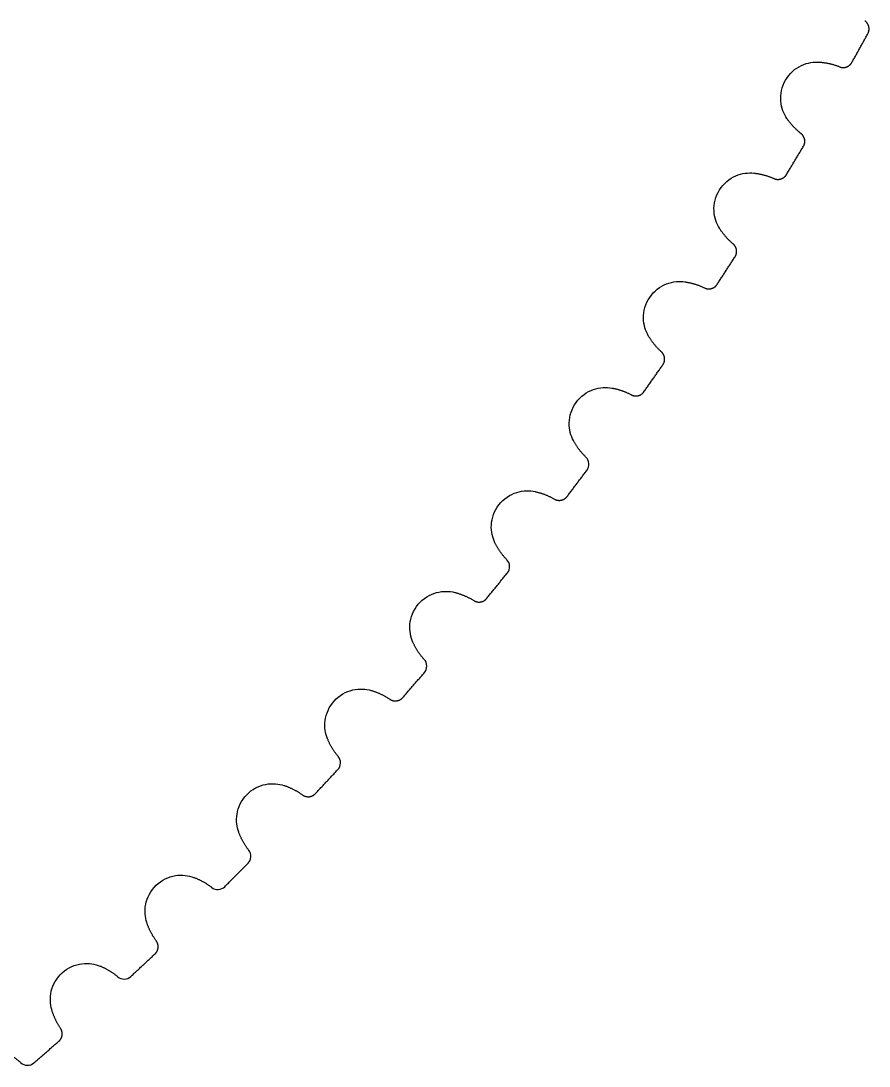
# Model space of a CAD drawing. Extents: x -57 to 57, y -57 to 57.
# Drawn here: x 37.03 to 50.03, y -43.26 to -27.24 of the extents above; entities that cross this region are included whole.
import ezdxf

# ---------------------------------------------------------------- set-up
doc = ezdxf.new("R2010")
doc.units = 0
doc.layers.add('Cut', color=7, linetype='CONTINUOUS')

msp = doc.modelspace()

# ---------------------------------------------------------------- linework, layer by layer
at = {"layer": 'Cut'}
for p, q in [((49.9686, -27.238), (49.9686, -27.238, 3)), ((49.9686, -27.238), (49.9686, -27.238, 3)), ((50.0125, -27.4319), (50.0125, -27.4319, 3)), ((50.0125, -27.4319), (50.0125, -27.4319, 3)), ((49.2696, -27.8697), (49.2696, -27.8697, 3)), ((49.2696, -27.8697), (49.2696, -27.8697, 3)), ((49.7662, -27.8763), (49.7662, -27.8763, 3)), ((49.7662, -27.8763), (49.7662, -27.8763, 3)), ((49.5785, -27.9418), (49.5785, -27.9418, 3)), ((49.5785, -27.9418), (49.5785, -27.9418, 3)), ((48.7707, -28.7338), (48.7707, -28.7338, 3)), ((48.7707, -28.7338), (48.7707, -28.7338, 3)), ((48.9876, -28.9653), (48.9876, -28.9653, 3)), ((48.9876, -28.9653), (48.9876, -28.9653, 3)), ((49.0247, -29.1606), (49.0247, -29.1606, 3)), ((49.0247, -29.1606), (49.0247, -29.1606, 3)), ((48.2669, -29.5723), (48.2669, -29.5723, 3)), ((48.2669, -29.5723), (48.2669, -29.5723, 3)), ((48.763, -29.5962), (48.763, -29.5962, 3)), ((48.763, -29.5962), (48.763, -29.5962, 3)), ((48.5731, -29.6551), (48.5731, -29.6551, 3)), ((48.5731, -29.6551), (48.5731, -29.6551, 3)), ((47.7382, -30.4184), (47.7382, -30.4184, 3)), ((47.7382, -30.4184), (47.7382, -30.4184, 3)), ((47.9469, -30.6573), (47.9469, -30.6573, 3)), ((47.9469, -30.6573), (47.9469, -30.6573, 3)), ((47.9772, -30.8538), (47.9772, -30.8538, 3)), ((47.9772, -30.8538), (47.9772, -30.8538, 3)), ((47.2055, -31.2387), (47.2055, -31.2387, 3)), ((47.2055, -31.2387), (47.2055, -31.2387, 3)), ((47.5086, -31.3322), (47.5086, -31.3322, 3)), ((47.5086, -31.3322), (47.5086, -31.3322, 3)), ((47.7004, -31.2799), (47.7004, -31.2799, 3)), ((47.7004, -31.2799), (47.7004, -31.2799, 3)), ((46.6475, -32.0659), (46.6475, -32.0659, 3)), ((46.6475, -32.0659), (46.6475, -32.0659, 3)), ((46.8478, -32.312), (46.8478, -32.312, 3)), ((46.8478, -32.312), (46.8478, -32.312, 3)), ((46.8712, -32.5094), (46.8712, -32.5094, 3)), ((46.8712, -32.5094), (46.8712, -32.5094, 3)), ((46.0865, -32.8671), (46.0865, -32.8671, 3)), ((46.0865, -32.8671), (46.0865, -32.8671, 3)), ((46.3862, -32.9711), (46.3862, -32.9711, 3)), ((46.3862, -32.9711), (46.3862, -32.9711, 3)), ((46.5797, -32.9256), (46.5797, -32.9256, 3)), ((46.5797, -32.9256), (46.5797, -32.9256, 3)), ((45.5, -33.6743), (45.5, -33.6743, 3)), ((45.5, -33.6743), (45.5, -33.6743, 3)), ((45.6915, -33.9272), (45.6915, -33.9272, 3)), ((45.6915, -33.9272), (45.6915, -33.9272, 3)), ((45.708, -34.1254), (45.708, -34.1254, 3)), ((45.708, -34.1254), (45.708, -34.1254, 3)), ((44.9114, -34.4555), (44.9114, -34.4555, 3)), ((44.9114, -34.4555), (44.9114, -34.4555, 3)), ((45.2073, -34.5699), (45.2073, -34.5699, 3)), ((45.2073, -34.5699), (45.2073, -34.5699, 3)), ((45.4022, -34.5312), (45.4022, -34.5312, 3)), ((45.4022, -34.5312), (45.4022, -34.5312, 3)), ((44.2971, -35.2418), (44.2971, -35.2418, 3)), ((44.2971, -35.2418), (44.2971, -35.2418, 3)), ((44.4797, -35.5012), (44.4797, -35.5012, 3)), ((44.4797, -35.5012), (44.4797, -35.5012, 3)), ((44.4892, -35.6998), (44.4892, -35.6998, 3)), ((44.4892, -35.6998), (44.4892, -35.6998, 3)), ((43.6815, -36.0019), (43.6815, -36.0019, 3)), ((43.6815, -36.0019), (43.6815, -36.0019, 3)), ((43.9732, -36.1266), (43.9732, -36.1266, 3)), ((43.9732, -36.1266), (43.9732, -36.1266, 3)), ((44.1695, -36.0946), (44.1695, -36.0946, 3)), ((44.1695, -36.0946), (44.1695, -36.0946, 3)), ((43.0402, -36.7662), (43.0402, -36.7662, 3)), ((43.0402, -36.7662), (43.0402, -36.7662, 3)), ((43.2136, -37.0319), (43.2136, -37.0319, 3)), ((43.2136, -37.0319), (43.2136, -37.0319, 3)), ((43.2162, -37.2307), (43.2162, -37.2307, 3)), ((43.2162, -37.2307), (43.2162, -37.2307, 3)), ((42.3985, -37.5044), (42.3985, -37.5044, 3)), ((42.3985, -37.5044), (42.3985, -37.5044, 3)), ((42.6857, -37.6392), (42.6857, -37.6392, 3)), ((42.6857, -37.6392), (42.6857, -37.6392, 3)), ((42.8829, -37.6141), (42.8829, -37.6141, 3)), ((42.8829, -37.6141), (42.8829, -37.6141, 3)), ((41.7308, -38.2459), (41.7308, -38.2459, 3)), ((41.7308, -38.2459), (41.7308, -38.2459, 3)), ((41.8949, -38.5174), (41.8949, -38.5174, 3)), ((41.8949, -38.5174), (41.8949, -38.5174, 3)), ((41.8906, -38.7162), (41.8906, -38.7162, 3)), ((41.8906, -38.7162), (41.8906, -38.7162, 3)), ((41.0638, -38.9613), (41.0638, -38.9613, 3)), ((41.0638, -38.9613), (41.0638, -38.9613, 3)), ((41.544, -39.0878), (41.544, -39.0878, 3)), ((41.544, -39.0878), (41.544, -39.0878, 3)), ((41.3461, -39.106), (41.3461, -39.106, 3)), ((41.3461, -39.106), (41.3461, -39.106, 3)), ((40.3707, -39.679), (40.3707, -39.679, 3)), ((40.3707, -39.679), (40.3707, -39.679, 3)), ((40.5251, -39.9561), (40.5251, -39.9561, 3)), ((40.5251, -39.9561), (40.5251, -39.9561, 3)), ((40.5139, -40.1546), (40.5139, -40.1546, 3)), ((40.5139, -40.1546), (40.5139, -40.1546, 3)), ((39.679, -40.3707), (39.679, -40.3707, 3)), ((39.679, -40.3707), (39.679, -40.3707, 3)), ((39.9561, -40.5251), (39.9561, -40.5251, 3)), ((39.9561, -40.5251), (39.9561, -40.5251, 3)), ((40.1546, -40.5139), (40.1546, -40.5139, 3)), ((40.1546, -40.5139), (40.1546, -40.5139, 3)), ((38.9613, -41.0638), (38.9613, -41.0638, 3)), ((38.9613, -41.0638), (38.9613, -41.0638, 3)), ((39.106, -41.3461), (39.106, -41.3461, 3)), ((39.106, -41.3461), (39.106, -41.3461, 3)), ((39.0878, -41.544), (39.0878, -41.544, 3)), ((39.0878, -41.544), (39.0878, -41.544, 3)), ((38.2459, -41.7308), (38.2459, -41.7308, 3)), ((38.2459, -41.7308), (38.2459, -41.7308, 3)), ((38.5174, -41.8949), (38.5174, -41.8949, 3)), ((38.5174, -41.8949), (38.5174, -41.8949, 3)), ((38.7162, -41.8906), (38.7162, -41.8906, 3)), ((38.7162, -41.8906), (38.7162, -41.8906, 3)), ((37.5044, -42.3985), (37.5044, -42.3985, 3)), ((37.5044, -42.3985), (37.5044, -42.3985, 3)), ((37.6392, -42.6857), (37.6392, -42.6857, 3)), ((37.6392, -42.6857), (37.6392, -42.6857, 3)), ((37.6141, -42.8829), (37.6141, -42.8829, 3)), ((37.6141, -42.8829), (37.6141, -42.8829, 3)), ((37.0319, -43.2136), (37.0319, -43.2136, 3)), ((37.0319, -43.2136), (37.0319, -43.2136, 3)), ((37.2307, -43.2162), (37.2307, -43.2162, 3)), ((37.2307, -43.2162), (37.2307, -43.2162, 3))]:
    msp.add_line(p, q, dxfattribs=at)
for points, degree, knots in [([(50.0125, -27.4319), (50.0386, -27.3856), (50.0273, -27.3267), (50.0121, -27.2686), (49.9686, -27.238)], 2, [0, 0, 0, 0.724386, 0.724386, 1.44877, 1.44877, 1.44877]), ([(50.0125, -27.4319, 3), (50.0386, -27.3856, 3), (50.0273, -27.3267, 3), (50.0121, -27.2686, 3), (49.9686, -27.238, 3)], 2, [0, 0, 0, 0.724386, 0.724386, 1.44877, 1.44877, 1.44877]), ([(50.0125, -27.4319), (50.0386, -27.3856), (50.0273, -27.3267), (50.0121, -27.2686), (49.9686, -27.238)], 2, [0, 0, 0, 0.724386, 0.724386, 1.44877, 1.44877, 1.44877]), ([(50.0125, -27.4319, 3), (50.0386, -27.3856, 3), (50.0273, -27.3267, 3), (50.0121, -27.2686, 3), (49.9686, -27.238, 3)], 2, [0, 0, 0, 0.724386, 0.724386, 1.44877, 1.44877, 1.44877]), ([(48.7707, -28.7338), (48.7243, -28.6653), (48.6863, -28.5744), (48.6776, -28.4689), (48.6684, -28.3642), (48.6916, -28.2461), (48.7501, -28.1459), (48.8077, -28.0451), (48.8983, -27.9659), (48.9936, -27.9216), (49.0893, -27.8763), (49.187, -27.8638), (49.2696, -27.8697)], 3, [0, 0, 0, 0, 0.558599, 0.558599, 0.558599, 1.1172, 1.1172, 1.1172, 1.6758, 1.6758, 1.6758, 2.2344, 2.2344, 2.2344, 2.2344]), ([(48.7707, -28.7338, 3), (48.7243, -28.6653, 3), (48.6863, -28.5744, 3), (48.6776, -28.4689, 3), (48.6684, -28.3642, 3), (48.6916, -28.2461, 3), (48.7501, -28.1459, 3), (48.8077, -28.0451, 3), (48.8983, -27.9659, 3), (48.9936, -27.9216, 3), (49.0893, -27.8763, 3), (49.187, -27.8638, 3), (49.2696, -27.8697, 3)], 3, [0, 0, 0, 0, 0.558599, 0.558599, 0.558599, 1.1172, 1.1172, 1.1172, 1.6758, 1.6758, 1.6758, 2.2344, 2.2344, 2.2344, 2.2344]), ([(48.7707, -28.7338), (48.7243, -28.6653), (48.6863, -28.5744), (48.6776, -28.4689), (48.6684, -28.3642), (48.6916, -28.2461), (48.7501, -28.1459), (48.8077, -28.0451), (48.8983, -27.9659), (48.9936, -27.9216), (49.0893, -27.8763), (49.187, -27.8638), (49.2696, -27.8697)], 3, [0, 0, 0, 0, 0.558599, 0.558599, 0.558599, 1.1172, 1.1172, 1.1172, 1.6758, 1.6758, 1.6758, 2.2344, 2.2344, 2.2344, 2.2344]), ([(48.7707, -28.7338, 3), (48.7243, -28.6653, 3), (48.6863, -28.5744, 3), (48.6776, -28.4689, 3), (48.6684, -28.3642, 3), (48.6916, -28.2461, 3), (48.7501, -28.1459, 3), (48.8077, -28.0451, 3), (48.8983, -27.9659, 3), (48.9936, -27.9216, 3), (49.0893, -27.8763, 3), (49.187, -27.8638, 3), (49.2696, -27.8697, 3)], 3, [0, 0, 0, 0, 0.558599, 0.558599, 0.558599, 1.1172, 1.1172, 1.1172, 1.6758, 1.6758, 1.6758, 2.2344, 2.2344, 2.2344, 2.2344]), ([(49.5785, -27.9418), (49.6275, -27.9625), (49.6848, -27.9447), (49.7407, -27.923), (49.7662, -27.8763)], 2, [0, 0, 0, 0.724386, 0.724386, 1.44877, 1.44877, 1.44877]), ([(49.5785, -27.9418, 3), (49.6275, -27.9625, 3), (49.6848, -27.9447, 3), (49.7407, -27.923, 3), (49.7662, -27.8763, 3)], 2, [0, 0, 0, 0.724386, 0.724386, 1.44877, 1.44877, 1.44877]), ([(49.5785, -27.9418), (49.6275, -27.9625), (49.6848, -27.9447), (49.7407, -27.923), (49.7662, -27.8763)], 2, [0, 0, 0, 0.724386, 0.724386, 1.44877, 1.44877, 1.44877]), ([(49.5785, -27.9418, 3), (49.6275, -27.9625, 3), (49.6848, -27.9447, 3), (49.7407, -27.923, 3), (49.7662, -27.8763, 3)], 2, [0, 0, 0, 0.724386, 0.724386, 1.44877, 1.44877, 1.44877]), ([(49.0247, -29.1606), (49.0524, -29.1152), (49.0432, -29.0559), (49.03, -28.9974), (48.9876, -28.9653)], 2, [0, 0, 0, 0.724386, 0.724386, 1.44877, 1.44877, 1.44877]), ([(49.0247, -29.1606, 3), (49.0524, -29.1152, 3), (49.0432, -29.0559, 3), (49.03, -28.9974, 3), (48.9876, -28.9653, 3)], 2, [0, 0, 0, 0.724386, 0.724386, 1.44877, 1.44877, 1.44877]), ([(49.0247, -29.1606), (49.0524, -29.1152), (49.0432, -29.0559), (49.03, -28.9974), (48.9876, -28.9653)], 2, [0, 0, 0, 0.724386, 0.724386, 1.44877, 1.44877, 1.44877]), ([(49.0247, -29.1606, 3), (49.0524, -29.1152, 3), (49.0432, -29.0559, 3), (49.03, -28.9974, 3), (48.9876, -28.9653, 3)], 2, [0, 0, 0, 0.724386, 0.724386, 1.44877, 1.44877, 1.44877]), ([(47.7382, -30.4184), (47.6942, -30.3483), (47.6594, -30.2561), (47.6544, -30.1504), (47.6488, -30.0454), (47.6762, -29.9282), (47.7381, -29.8301), (47.7992, -29.7314), (47.8925, -29.6554), (47.9893, -29.6144), (48.0865, -29.5725), (48.1846, -29.5634), (48.2669, -29.5723)], 3, [0, 0, 0, 0, 0.558599, 0.558599, 0.558599, 1.1172, 1.1172, 1.1172, 1.6758, 1.6758, 1.6758, 2.2344, 2.2344, 2.2344, 2.2344]), ([(47.7382, -30.4184, 3), (47.6942, -30.3483, 3), (47.6594, -30.2561, 3), (47.6544, -30.1504, 3), (47.6488, -30.0454, 3), (47.6762, -29.9282, 3), (47.7381, -29.8301, 3), (47.7992, -29.7314, 3), (47.8925, -29.6554, 3), (47.9893, -29.6144, 3), (48.0865, -29.5725, 3), (48.1846, -29.5634, 3), (48.2669, -29.5723, 3)], 3, [0, 0, 0, 0, 0.558599, 0.558599, 0.558599, 1.1172, 1.1172, 1.1172, 1.6758, 1.6758, 1.6758, 2.2344, 2.2344, 2.2344, 2.2344]), ([(47.7382, -30.4184), (47.6942, -30.3483), (47.6594, -30.2561), (47.6544, -30.1504), (47.6488, -30.0454), (47.6762, -29.9282), (47.7381, -29.8301), (47.7992, -29.7314), (47.8925, -29.6554), (47.9893, -29.6144), (48.0865, -29.5725), (48.1846, -29.5634), (48.2669, -29.5723)], 3, [0, 0, 0, 0, 0.558599, 0.558599, 0.558599, 1.1172, 1.1172, 1.1172, 1.6758, 1.6758, 1.6758, 2.2344, 2.2344, 2.2344, 2.2344]), ([(47.7382, -30.4184, 3), (47.6942, -30.3483, 3), (47.6594, -30.2561, 3), (47.6544, -30.1504, 3), (47.6488, -30.0454, 3), (47.6762, -29.9282, 3), (47.7381, -29.8301, 3), (47.7992, -29.7314, 3), (47.8925, -29.6554, 3), (47.9893, -29.6144, 3), (48.0865, -29.5725, 3), (48.1846, -29.5634, 3), (48.2669, -29.5723, 3)], 3, [0, 0, 0, 0, 0.558599, 0.558599, 0.558599, 1.1172, 1.1172, 1.1172, 1.6758, 1.6758, 1.6758, 2.2344, 2.2344, 2.2344, 2.2344]), ([(48.5731, -29.6551), (48.6214, -29.6774), (48.6792, -29.6616), (48.7359, -29.6419), (48.763, -29.5962)], 2, [0, 0, 0, 0.724386, 0.724386, 1.44877, 1.44877, 1.44877]), ([(48.5731, -29.6551, 3), (48.6214, -29.6774, 3), (48.6792, -29.6616, 3), (48.7359, -29.6419, 3), (48.763, -29.5962, 3)], 2, [0, 0, 0, 0.724386, 0.724386, 1.44877, 1.44877, 1.44877]), ([(48.5731, -29.6551), (48.6214, -29.6774), (48.6792, -29.6616), (48.7359, -29.6419), (48.763, -29.5962)], 2, [0, 0, 0, 0.724386, 0.724386, 1.44877, 1.44877, 1.44877]), ([(48.5731, -29.6551, 3), (48.6214, -29.6774, 3), (48.6792, -29.6616, 3), (48.7359, -29.6419, 3), (48.763, -29.5962, 3)], 2, [0, 0, 0, 0.724386, 0.724386, 1.44877, 1.44877, 1.44877]), ([(47.9772, -30.8538), (48.0064, -30.8094), (47.9992, -30.7498), (47.9881, -30.6909), (47.9469, -30.6573)], 2, [0, 0, 0, 0.724386, 0.724386, 1.44877, 1.44877, 1.44877]), ([(47.9772, -30.8538, 3), (48.0064, -30.8094, 3), (47.9992, -30.7498, 3), (47.9881, -30.6909, 3), (47.9469, -30.6573, 3)], 2, [0, 0, 0, 0.724386, 0.724386, 1.44877, 1.44877, 1.44877]), ([(47.9772, -30.8538), (48.0064, -30.8094), (47.9992, -30.7498), (47.9881, -30.6909), (47.9469, -30.6573)], 2, [0, 0, 0, 0.724386, 0.724386, 1.44877, 1.44877, 1.44877]), ([(47.9772, -30.8538, 3), (48.0064, -30.8094, 3), (47.9992, -30.7498, 3), (47.9881, -30.6909, 3), (47.9469, -30.6573, 3)], 2, [0, 0, 0, 0.724386, 0.724386, 1.44877, 1.44877, 1.44877]), ([(46.6475, -32.0659), (46.606, -31.9943), (46.5744, -31.901), (46.5732, -31.7952), (46.5712, -31.69), (46.6026, -31.5739), (46.668, -31.478), (46.7324, -31.3814), (46.8284, -31.3088), (46.9266, -31.2712), (47.0251, -31.2327), (47.1235, -31.227), (47.2055, -31.2387)], 3, [0, 0, 0, 0, 0.558599, 0.558599, 0.558599, 1.1172, 1.1172, 1.1172, 1.6758, 1.6758, 1.6758, 2.2344, 2.2344, 2.2344, 2.2344]), ([(46.6475, -32.0659, 3), (46.606, -31.9943, 3), (46.5744, -31.901, 3), (46.5732, -31.7952, 3), (46.5712, -31.69, 3), (46.6026, -31.5739, 3), (46.668, -31.478, 3), (46.7324, -31.3814, 3), (46.8284, -31.3088, 3), (46.9266, -31.2712, 3), (47.0251, -31.2327, 3), (47.1235, -31.227, 3), (47.2055, -31.2387, 3)], 3, [0, 0, 0, 0, 0.558599, 0.558599, 0.558599, 1.1172, 1.1172, 1.1172, 1.6758, 1.6758, 1.6758, 2.2344, 2.2344, 2.2344, 2.2344]), ([(46.6475, -32.0659), (46.606, -31.9943), (46.5744, -31.901), (46.5732, -31.7952), (46.5712, -31.69), (46.6026, -31.5739), (46.668, -31.478), (46.7324, -31.3814), (46.8284, -31.3088), (46.9266, -31.2712), (47.0251, -31.2327), (47.1235, -31.227), (47.2055, -31.2387)], 3, [0, 0, 0, 0, 0.558599, 0.558599, 0.558599, 1.1172, 1.1172, 1.1172, 1.6758, 1.6758, 1.6758, 2.2344, 2.2344, 2.2344, 2.2344]), ([(46.6475, -32.0659, 3), (46.606, -31.9943, 3), (46.5744, -31.901, 3), (46.5732, -31.7952, 3), (46.5712, -31.69, 3), (46.6026, -31.5739, 3), (46.668, -31.478, 3), (46.7324, -31.3814, 3), (46.8284, -31.3088, 3), (46.9266, -31.2712, 3), (47.0251, -31.2327, 3), (47.1235, -31.227, 3), (47.2055, -31.2387, 3)], 3, [0, 0, 0, 0, 0.558599, 0.558599, 0.558599, 1.1172, 1.1172, 1.1172, 1.6758, 1.6758, 1.6758, 2.2344, 2.2344, 2.2344, 2.2344]), ([(47.5086, -31.3322), (47.556, -31.3562), (47.6144, -31.3424), (47.6717, -31.3247), (47.7004, -31.2799)], 2, [0, 0, 0, 0.724386, 0.724386, 1.44877, 1.44877, 1.44877]), ([(47.5086, -31.3322, 3), (47.556, -31.3562, 3), (47.6144, -31.3424, 3), (47.6717, -31.3247, 3), (47.7004, -31.2799, 3)], 2, [0, 0, 0, 0.724386, 0.724386, 1.44877, 1.44877, 1.44877]), ([(47.5086, -31.3322), (47.556, -31.3562), (47.6144, -31.3424), (47.6717, -31.3247), (47.7004, -31.2799)], 2, [0, 0, 0, 0.724386, 0.724386, 1.44877, 1.44877, 1.44877]), ([(47.5086, -31.3322, 3), (47.556, -31.3562, 3), (47.6144, -31.3424, 3), (47.6717, -31.3247, 3), (47.7004, -31.2799, 3)], 2, [0, 0, 0, 0.724386, 0.724386, 1.44877, 1.44877, 1.44877]), ([(46.8712, -32.5094), (46.9019, -32.466), (46.8969, -32.4062), (46.8878, -32.3469), (46.8478, -32.312)], 2, [0, 0, 0, 0.724386, 0.724386, 1.44877, 1.44877, 1.44877]), ([(46.8712, -32.5094, 3), (46.9019, -32.466, 3), (46.8969, -32.4062, 3), (46.8878, -32.3469, 3), (46.8478, -32.312, 3)], 2, [0, 0, 0, 0.724386, 0.724386, 1.44877, 1.44877, 1.44877]), ([(46.8712, -32.5094), (46.9019, -32.466), (46.8969, -32.4062), (46.8878, -32.3469), (46.8478, -32.312)], 2, [0, 0, 0, 0.724386, 0.724386, 1.44877, 1.44877, 1.44877]), ([(46.8712, -32.5094, 3), (46.9019, -32.466, 3), (46.8969, -32.4062, 3), (46.8878, -32.3469, 3), (46.8478, -32.312, 3)], 2, [0, 0, 0, 0.724386, 0.724386, 1.44877, 1.44877, 1.44877]), ([(45.5, -33.6743), (45.461, -33.6014), (45.4327, -33.507), (45.4352, -33.4012), (45.4369, -33.296), (45.4723, -33.181), (45.541, -33.0875), (45.6088, -32.9933), (45.7072, -32.924), (45.8066, -32.8899), (45.9065, -32.8549), (46.005, -32.8526), (46.0865, -32.8671)], 3, [0, 0, 0, 0, 0.558599, 0.558599, 0.558599, 1.1172, 1.1172, 1.1172, 1.6758, 1.6758, 1.6758, 2.2344, 2.2344, 2.2344, 2.2344]), ([(45.5, -33.6743, 3), (45.461, -33.6014, 3), (45.4327, -33.507, 3), (45.4352, -33.4012, 3), (45.4369, -33.296, 3), (45.4723, -33.181, 3), (45.541, -33.0875, 3), (45.6088, -32.9933, 3), (45.7072, -32.924, 3), (45.8066, -32.8899, 3), (45.9065, -32.8549, 3), (46.005, -32.8526, 3), (46.0865, -32.8671, 3)], 3, [0, 0, 0, 0, 0.558599, 0.558599, 0.558599, 1.1172, 1.1172, 1.1172, 1.6758, 1.6758, 1.6758, 2.2344, 2.2344, 2.2344, 2.2344]), ([(45.5, -33.6743), (45.461, -33.6014), (45.4327, -33.507), (45.4352, -33.4012), (45.4369, -33.296), (45.4723, -33.181), (45.541, -33.0875), (45.6088, -32.9933), (45.7072, -32.924), (45.8066, -32.8899), (45.9065, -32.8549), (46.005, -32.8526), (46.0865, -32.8671)], 3, [0, 0, 0, 0, 0.558599, 0.558599, 0.558599, 1.1172, 1.1172, 1.1172, 1.6758, 1.6758, 1.6758, 2.2344, 2.2344, 2.2344, 2.2344]), ([(45.5, -33.6743, 3), (45.461, -33.6014, 3), (45.4327, -33.507, 3), (45.4352, -33.4012, 3), (45.4369, -33.296, 3), (45.4723, -33.181, 3), (45.541, -33.0875, 3), (45.6088, -32.9933, 3), (45.7072, -32.924, 3), (45.8066, -32.8899, 3), (45.9065, -32.8549, 3), (46.005, -32.8526, 3), (46.0865, -32.8671, 3)], 3, [0, 0, 0, 0, 0.558599, 0.558599, 0.558599, 1.1172, 1.1172, 1.1172, 1.6758, 1.6758, 1.6758, 2.2344, 2.2344, 2.2344, 2.2344]), ([(46.3862, -32.9711), (46.4327, -32.9968), (46.4916, -32.985), (46.5495, -32.9693), (46.5797, -32.9256)], 2, [0, 0, 0, 0.724386, 0.724386, 1.44877, 1.44877, 1.44877]), ([(46.3862, -32.9711, 3), (46.4327, -32.9968, 3), (46.4916, -32.985, 3), (46.5495, -32.9693, 3), (46.5797, -32.9256, 3)], 2, [0, 0, 0, 0.724386, 0.724386, 1.44877, 1.44877, 1.44877]), ([(46.3862, -32.9711), (46.4327, -32.9968), (46.4916, -32.985), (46.5495, -32.9693), (46.5797, -32.9256)], 2, [0, 0, 0, 0.724386, 0.724386, 1.44877, 1.44877, 1.44877]), ([(46.3862, -32.9711, 3), (46.4327, -32.9968, 3), (46.4916, -32.985, 3), (46.5495, -32.9693, 3), (46.5797, -32.9256, 3)], 2, [0, 0, 0, 0.724386, 0.724386, 1.44877, 1.44877, 1.44877]), ([(44.2971, -35.2418), (44.2606, -35.1675), (44.2357, -35.0721), (44.2418, -34.9665), (44.2472, -34.8615), (44.2866, -34.7478), (44.3585, -34.6567), (44.4295, -34.5649), (44.5303, -34.4991), (44.6309, -34.4685), (44.7319, -34.437), (44.8305, -34.4381), (44.9114, -34.4555)], 3, [0, 0, 0, 0, 0.558599, 0.558599, 0.558599, 1.1172, 1.1172, 1.1172, 1.6758, 1.6758, 1.6758, 2.2344, 2.2344, 2.2344, 2.2344]), ([(44.2971, -35.2418, 3), (44.2606, -35.1675, 3), (44.2357, -35.0721, 3), (44.2418, -34.9665, 3), (44.2472, -34.8615, 3), (44.2866, -34.7478, 3), (44.3585, -34.6567, 3), (44.4295, -34.5649, 3), (44.5303, -34.4991, 3), (44.6309, -34.4685, 3), (44.7319, -34.437, 3), (44.8305, -34.4381, 3), (44.9114, -34.4555, 3)], 3, [0, 0, 0, 0, 0.558599, 0.558599, 0.558599, 1.1172, 1.1172, 1.1172, 1.6758, 1.6758, 1.6758, 2.2344, 2.2344, 2.2344, 2.2344]), ([(44.2971, -35.2418), (44.2606, -35.1675), (44.2357, -35.0721), (44.2418, -34.9665), (44.2472, -34.8615), (44.2866, -34.7478), (44.3585, -34.6567), (44.4295, -34.5649), (44.5303, -34.4991), (44.6309, -34.4685), (44.7319, -34.437), (44.8305, -34.4381), (44.9114, -34.4555)], 3, [0, 0, 0, 0, 0.558599, 0.558599, 0.558599, 1.1172, 1.1172, 1.1172, 1.6758, 1.6758, 1.6758, 2.2344, 2.2344, 2.2344, 2.2344]), ([(44.2971, -35.2418, 3), (44.2606, -35.1675, 3), (44.2357, -35.0721, 3), (44.2418, -34.9665, 3), (44.2472, -34.8615, 3), (44.2866, -34.7478, 3), (44.3585, -34.6567, 3), (44.4295, -34.5649, 3), (44.5303, -34.4991, 3), (44.6309, -34.4685, 3), (44.7319, -34.437, 3), (44.8305, -34.4381, 3), (44.9114, -34.4555, 3)], 3, [0, 0, 0, 0, 0.558599, 0.558599, 0.558599, 1.1172, 1.1172, 1.1172, 1.6758, 1.6758, 1.6758, 2.2344, 2.2344, 2.2344, 2.2344]), ([(45.2073, -34.5699), (45.2529, -34.5972), (45.3121, -34.5875), (45.3705, -34.5738), (45.4022, -34.5312)], 2, [0, 0, 0, 0.724386, 0.724386, 1.44877, 1.44877, 1.44877]), ([(45.2073, -34.5699, 3), (45.2529, -34.5972, 3), (45.3121, -34.5875, 3), (45.3705, -34.5738, 3), (45.4022, -34.5312, 3)], 2, [0, 0, 0, 0.724386, 0.724386, 1.44877, 1.44877, 1.44877]), ([(45.2073, -34.5699), (45.2529, -34.5972), (45.3121, -34.5875), (45.3705, -34.5738), (45.4022, -34.5312)], 2, [0, 0, 0, 0.724386, 0.724386, 1.44877, 1.44877, 1.44877]), ([(45.2073, -34.5699, 3), (45.2529, -34.5972, 3), (45.3121, -34.5875, 3), (45.3705, -34.5738, 3), (45.4022, -34.5312, 3)], 2, [0, 0, 0, 0.724386, 0.724386, 1.44877, 1.44877, 1.44877]), ([(43.0402, -36.7662), (43.0063, -36.6907), (42.9847, -36.5946), (42.9945, -36.4892), (43.0036, -36.3844), (43.047, -36.2722), (43.122, -36.1837), (43.1962, -36.0944), (43.2992, -36.0322), (43.4008, -36.0051), (43.5028, -35.9771), (43.6013, -35.9817), (43.6815, -36.0019)], 3, [0, 0, 0, 0, 0.558599, 0.558599, 0.558599, 1.1172, 1.1172, 1.1172, 1.6758, 1.6758, 1.6758, 2.2344, 2.2344, 2.2344, 2.2344]), ([(43.0402, -36.7662, 3), (43.0063, -36.6907, 3), (42.9847, -36.5946, 3), (42.9945, -36.4892, 3), (43.0036, -36.3844, 3), (43.047, -36.2722, 3), (43.122, -36.1837, 3), (43.1962, -36.0944, 3), (43.2992, -36.0322, 3), (43.4008, -36.0051, 3), (43.5028, -35.9771, 3), (43.6013, -35.9817, 3), (43.6815, -36.0019, 3)], 3, [0, 0, 0, 0, 0.558599, 0.558599, 0.558599, 1.1172, 1.1172, 1.1172, 1.6758, 1.6758, 1.6758, 2.2344, 2.2344, 2.2344, 2.2344]), ([(43.0402, -36.7662), (43.0063, -36.6907), (42.9847, -36.5946), (42.9945, -36.4892), (43.0036, -36.3844), (43.047, -36.2722), (43.122, -36.1837), (43.1962, -36.0944), (43.2992, -36.0322), (43.4008, -36.0051), (43.5028, -35.9771), (43.6013, -35.9817), (43.6815, -36.0019)], 3, [0, 0, 0, 0, 0.558599, 0.558599, 0.558599, 1.1172, 1.1172, 1.1172, 1.6758, 1.6758, 1.6758, 2.2344, 2.2344, 2.2344, 2.2344]), ([(43.0402, -36.7662, 3), (43.0063, -36.6907, 3), (42.9847, -36.5946, 3), (42.9945, -36.4892, 3), (43.0036, -36.3844, 3), (43.047, -36.2722, 3), (43.122, -36.1837, 3), (43.1962, -36.0944, 3), (43.2992, -36.0322, 3), (43.4008, -36.0051, 3), (43.5028, -35.9771, 3), (43.6013, -35.9817, 3), (43.6815, -36.0019, 3)], 3, [0, 0, 0, 0, 0.558599, 0.558599, 0.558599, 1.1172, 1.1172, 1.1172, 1.6758, 1.6758, 1.6758, 2.2344, 2.2344, 2.2344, 2.2344]), ([(43.9732, -36.1266), (44.0179, -36.1554), (44.0774, -36.1478), (44.1363, -36.1362), (44.1695, -36.0946)], 2, [0, 0, 0, 0.724386, 0.724386, 1.44877, 1.44877, 1.44877]), ([(43.9732, -36.1266, 3), (44.0179, -36.1554, 3), (44.0774, -36.1478, 3), (44.1363, -36.1362, 3), (44.1695, -36.0946, 3)], 2, [0, 0, 0, 0.724386, 0.724386, 1.44877, 1.44877, 1.44877]), ([(43.9732, -36.1266), (44.0179, -36.1554), (44.0774, -36.1478), (44.1363, -36.1362), (44.1695, -36.0946)], 2, [0, 0, 0, 0.724386, 0.724386, 1.44877, 1.44877, 1.44877]), ([(43.9732, -36.1266, 3), (44.0179, -36.1554, 3), (44.0774, -36.1478, 3), (44.1363, -36.1362, 3), (44.1695, -36.0946, 3)], 2, [0, 0, 0, 0.724386, 0.724386, 1.44877, 1.44877, 1.44877]), ([(41.7308, -38.2459), (41.6997, -38.1693), (41.6814, -38.0724), (41.6949, -37.9675), (41.7076, -37.8631), (41.7549, -37.7524), (41.8329, -37.6666), (41.9102, -37.5799), (42.0153, -37.5213), (42.1178, -37.4978), (42.2207, -37.4734), (42.319, -37.4815), (42.3985, -37.5044)], 3, [0, 0, 0, 0, 0.558599, 0.558599, 0.558599, 1.1172, 1.1172, 1.1172, 1.6758, 1.6758, 1.6758, 2.2344, 2.2344, 2.2344, 2.2344]), ([(41.7308, -38.2459, 3), (41.6997, -38.1693, 3), (41.6814, -38.0724, 3), (41.6949, -37.9675, 3), (41.7076, -37.8631, 3), (41.7549, -37.7524, 3), (41.8329, -37.6666, 3), (41.9102, -37.5799, 3), (42.0153, -37.5213, 3), (42.1178, -37.4978, 3), (42.2207, -37.4734, 3), (42.319, -37.4815, 3), (42.3985, -37.5044, 3)], 3, [0, 0, 0, 0, 0.558599, 0.558599, 0.558599, 1.1172, 1.1172, 1.1172, 1.6758, 1.6758, 1.6758, 2.2344, 2.2344, 2.2344, 2.2344]), ([(41.7308, -38.2459), (41.6997, -38.1693), (41.6814, -38.0724), (41.6949, -37.9675), (41.7076, -37.8631), (41.7549, -37.7524), (41.8329, -37.6666), (41.9102, -37.5799), (42.0153, -37.5213), (42.1178, -37.4978), (42.2207, -37.4734), (42.319, -37.4815), (42.3985, -37.5044)], 3, [0, 0, 0, 0, 0.558599, 0.558599, 0.558599, 1.1172, 1.1172, 1.1172, 1.6758, 1.6758, 1.6758, 2.2344, 2.2344, 2.2344, 2.2344]), ([(41.7308, -38.2459, 3), (41.6997, -38.1693, 3), (41.6814, -38.0724, 3), (41.6949, -37.9675, 3), (41.7076, -37.8631, 3), (41.7549, -37.7524, 3), (41.8329, -37.6666, 3), (41.9102, -37.5799, 3), (42.0153, -37.5213, 3), (42.1178, -37.4978, 3), (42.2207, -37.4734, 3), (42.319, -37.4815, 3), (42.3985, -37.5044, 3)], 3, [0, 0, 0, 0, 0.558599, 0.558599, 0.558599, 1.1172, 1.1172, 1.1172, 1.6758, 1.6758, 1.6758, 2.2344, 2.2344, 2.2344, 2.2344]), ([(42.6857, -37.6392), (42.7293, -37.6696), (42.789, -37.664), (42.8482, -37.6545), (42.8829, -37.6141)], 2, [0, 0, 0, 0.724386, 0.724386, 1.44877, 1.44877, 1.44877]), ([(42.6857, -37.6392, 3), (42.7293, -37.6696, 3), (42.789, -37.664, 3), (42.8482, -37.6545, 3), (42.8829, -37.6141, 3)], 2, [0, 0, 0, 0.724386, 0.724386, 1.44877, 1.44877, 1.44877]), ([(42.6857, -37.6392), (42.7293, -37.6696), (42.789, -37.664), (42.8482, -37.6545), (42.8829, -37.6141)], 2, [0, 0, 0, 0.724386, 0.724386, 1.44877, 1.44877, 1.44877]), ([(42.6857, -37.6392, 3), (42.7293, -37.6696, 3), (42.789, -37.664, 3), (42.8482, -37.6545, 3), (42.8829, -37.6141, 3)], 2, [0, 0, 0, 0.724386, 0.724386, 1.44877, 1.44877, 1.44877]), ([(40.3707, -39.679), (40.3422, -39.6013), (40.3273, -39.5039), (40.3444, -39.3995), (40.3608, -39.2956), (40.4119, -39.1866), (40.4929, -39.1036), (40.5731, -39.0197), (40.6802, -38.9648), (40.7835, -38.9448), (40.8872, -38.9241), (40.9851, -38.9355), (41.0638, -38.9613)], 3, [0, 0, 0, 0, 0.558599, 0.558599, 0.558599, 1.1172, 1.1172, 1.1172, 1.6758, 1.6758, 1.6758, 2.2344, 2.2344, 2.2344, 2.2344]), ([(40.3707, -39.679, 3), (40.3422, -39.6013, 3), (40.3273, -39.5039, 3), (40.3444, -39.3995, 3), (40.3608, -39.2956, 3), (40.4119, -39.1866, 3), (40.4929, -39.1036, 3), (40.5731, -39.0197, 3), (40.6802, -38.9648, 3), (40.7835, -38.9448, 3), (40.8872, -38.9241, 3), (40.9851, -38.9355, 3), (41.0638, -38.9613, 3)], 3, [0, 0, 0, 0, 0.558599, 0.558599, 0.558599, 1.1172, 1.1172, 1.1172, 1.6758, 1.6758, 1.6758, 2.2344, 2.2344, 2.2344, 2.2344]), ([(40.3707, -39.679), (40.3422, -39.6013), (40.3273, -39.5039), (40.3444, -39.3995), (40.3608, -39.2956), (40.4119, -39.1866), (40.4929, -39.1036), (40.5731, -39.0197), (40.6802, -38.9648), (40.7835, -38.9448), (40.8872, -38.9241), (40.9851, -38.9355), (41.0638, -38.9613)], 3, [0, 0, 0, 0, 0.558599, 0.558599, 0.558599, 1.1172, 1.1172, 1.1172, 1.6758, 1.6758, 1.6758, 2.2344, 2.2344, 2.2344, 2.2344]), ([(40.3707, -39.679, 3), (40.3422, -39.6013, 3), (40.3273, -39.5039, 3), (40.3444, -39.3995, 3), (40.3608, -39.2956, 3), (40.4119, -39.1866, 3), (40.4929, -39.1036, 3), (40.5731, -39.0197, 3), (40.6802, -38.9648, 3), (40.7835, -38.9448, 3), (40.8872, -38.9241, 3), (40.9851, -38.9355, 3), (41.0638, -38.9613, 3)], 3, [0, 0, 0, 0, 0.558599, 0.558599, 0.558599, 1.1172, 1.1172, 1.1172, 1.6758, 1.6758, 1.6758, 2.2344, 2.2344, 2.2344, 2.2344]), ([(41.3461, -39.106), (41.3886, -39.1379), (41.4485, -39.1344), (41.508, -39.1269), (41.544, -39.0878)], 2, [0, 0, 0, 0.724386, 0.724386, 1.44877, 1.44877, 1.44877]), ([(41.3461, -39.106, 3), (41.3886, -39.1379, 3), (41.4485, -39.1344, 3), (41.508, -39.1269, 3), (41.544, -39.0878, 3)], 2, [0, 0, 0, 0.724386, 0.724386, 1.44877, 1.44877, 1.44877]), ([(41.3461, -39.106), (41.3886, -39.1379), (41.4485, -39.1344), (41.508, -39.1269), (41.544, -39.0878)], 2, [0, 0, 0, 0.724386, 0.724386, 1.44877, 1.44877, 1.44877]), ([(41.3461, -39.106, 3), (41.3886, -39.1379, 3), (41.4485, -39.1344, 3), (41.508, -39.1269, 3), (41.544, -39.0878, 3)], 2, [0, 0, 0, 0.724386, 0.724386, 1.44877, 1.44877, 1.44877]), ([(38.9613, -41.0638), (38.9355, -40.9851), (38.9241, -40.8872), (38.9448, -40.7835), (38.9648, -40.6802), (39.0197, -40.5731), (39.1036, -40.4929), (39.1866, -40.4119), (39.2956, -40.3608), (39.3995, -40.3444), (39.5039, -40.3273), (39.6013, -40.3422), (39.679, -40.3707)], 3, [0, 0, 0, 0, 0.558599, 0.558599, 0.558599, 1.1172, 1.1172, 1.1172, 1.6758, 1.6758, 1.6758, 2.2344, 2.2344, 2.2344, 2.2344]), ([(38.9613, -41.0638, 3), (38.9355, -40.9851, 3), (38.9241, -40.8872, 3), (38.9448, -40.7835, 3), (38.9648, -40.6802, 3), (39.0197, -40.5731, 3), (39.1036, -40.4929, 3), (39.1866, -40.4119, 3), (39.2956, -40.3608, 3), (39.3995, -40.3444, 3), (39.5039, -40.3273, 3), (39.6013, -40.3422, 3), (39.679, -40.3707, 3)], 3, [0, 0, 0, 0, 0.558599, 0.558599, 0.558599, 1.1172, 1.1172, 1.1172, 1.6758, 1.6758, 1.6758, 2.2344, 2.2344, 2.2344, 2.2344]), ([(38.9613, -41.0638), (38.9355, -40.9851), (38.9241, -40.8872), (38.9448, -40.7835), (38.9648, -40.6802), (39.0197, -40.5731), (39.1036, -40.4929), (39.1866, -40.4119), (39.2956, -40.3608), (39.3995, -40.3444), (39.5039, -40.3273), (39.6013, -40.3422), (39.679, -40.3707)], 3, [0, 0, 0, 0, 0.558599, 0.558599, 0.558599, 1.1172, 1.1172, 1.1172, 1.6758, 1.6758, 1.6758, 2.2344, 2.2344, 2.2344, 2.2344]), ([(38.9613, -41.0638, 3), (38.9355, -40.9851, 3), (38.9241, -40.8872, 3), (38.9448, -40.7835, 3), (38.9648, -40.6802, 3), (39.0197, -40.5731, 3), (39.1036, -40.4929, 3), (39.1866, -40.4119, 3), (39.2956, -40.3608, 3), (39.3995, -40.3444, 3), (39.5039, -40.3273, 3), (39.6013, -40.3422, 3), (39.679, -40.3707, 3)], 3, [0, 0, 0, 0, 0.558599, 0.558599, 0.558599, 1.1172, 1.1172, 1.1172, 1.6758, 1.6758, 1.6758, 2.2344, 2.2344, 2.2344, 2.2344]), ([(39.0878, -41.544), (39.1269, -41.508), (39.1344, -41.4485), (39.1379, -41.3886), (39.106, -41.3461)], 2, [0, 0, 0, 0.724386, 0.724386, 1.44877, 1.44877, 1.44877]), ([(39.0878, -41.544, 3), (39.1269, -41.508, 3), (39.1344, -41.4485, 3), (39.1379, -41.3886, 3), (39.106, -41.3461, 3)], 2, [0, 0, 0, 0.724386, 0.724386, 1.44877, 1.44877, 1.44877]), ([(39.0878, -41.544), (39.1269, -41.508), (39.1344, -41.4485), (39.1379, -41.3886), (39.106, -41.3461)], 2, [0, 0, 0, 0.724386, 0.724386, 1.44877, 1.44877, 1.44877]), ([(39.0878, -41.544, 3), (39.1269, -41.508, 3), (39.1344, -41.4485, 3), (39.1379, -41.3886, 3), (39.106, -41.3461, 3)], 2, [0, 0, 0, 0.724386, 0.724386, 1.44877, 1.44877, 1.44877]), ([(37.5044, -42.3985), (37.4815, -42.319), (37.4734, -42.2207), (37.4978, -42.1178), (37.5213, -42.0153), (37.5799, -41.9102), (37.6666, -41.8329), (37.7524, -41.7549), (37.8631, -41.7076), (37.9675, -41.6949), (38.0724, -41.6814), (38.1693, -41.6997), (38.2459, -41.7308)], 3, [0, 0, 0, 0, 0.558599, 0.558599, 0.558599, 1.1172, 1.1172, 1.1172, 1.6758, 1.6758, 1.6758, 2.2344, 2.2344, 2.2344, 2.2344]), ([(37.5044, -42.3985, 3), (37.4815, -42.319, 3), (37.4734, -42.2207, 3), (37.4978, -42.1178, 3), (37.5213, -42.0153, 3), (37.5799, -41.9102, 3), (37.6666, -41.8329, 3), (37.7524, -41.7549, 3), (37.8631, -41.7076, 3), (37.9675, -41.6949, 3), (38.0724, -41.6814, 3), (38.1693, -41.6997, 3), (38.2459, -41.7308, 3)], 3, [0, 0, 0, 0, 0.558599, 0.558599, 0.558599, 1.1172, 1.1172, 1.1172, 1.6758, 1.6758, 1.6758, 2.2344, 2.2344, 2.2344, 2.2344]), ([(37.5044, -42.3985), (37.4815, -42.319), (37.4734, -42.2207), (37.4978, -42.1178), (37.5213, -42.0153), (37.5799, -41.9102), (37.6666, -41.8329), (37.7524, -41.7549), (37.8631, -41.7076), (37.9675, -41.6949), (38.0724, -41.6814), (38.1693, -41.6997), (38.2459, -41.7308)], 3, [0, 0, 0, 0, 0.558599, 0.558599, 0.558599, 1.1172, 1.1172, 1.1172, 1.6758, 1.6758, 1.6758, 2.2344, 2.2344, 2.2344, 2.2344]), ([(37.5044, -42.3985, 3), (37.4815, -42.319, 3), (37.4734, -42.2207, 3), (37.4978, -42.1178, 3), (37.5213, -42.0153, 3), (37.5799, -41.9102, 3), (37.6666, -41.8329, 3), (37.7524, -41.7549, 3), (37.8631, -41.7076, 3), (37.9675, -41.6949, 3), (38.0724, -41.6814, 3), (38.1693, -41.6997, 3), (38.2459, -41.7308, 3)], 3, [0, 0, 0, 0, 0.558599, 0.558599, 0.558599, 1.1172, 1.1172, 1.1172, 1.6758, 1.6758, 1.6758, 2.2344, 2.2344, 2.2344, 2.2344]), ([(37.6141, -42.8829), (37.6545, -42.8482), (37.664, -42.789), (37.6696, -42.7293), (37.6392, -42.6857)], 2, [0, 0, 0, 0.724386, 0.724386, 1.44877, 1.44877, 1.44877]), ([(37.6141, -42.8829, 3), (37.6545, -42.8482, 3), (37.664, -42.789, 3), (37.6696, -42.7293, 3), (37.6392, -42.6857, 3)], 2, [0, 0, 0, 0.724386, 0.724386, 1.44877, 1.44877, 1.44877]), ([(37.6141, -42.8829), (37.6545, -42.8482), (37.664, -42.789), (37.6696, -42.7293), (37.6392, -42.6857)], 2, [0, 0, 0, 0.724386, 0.724386, 1.44877, 1.44877, 1.44877]), ([(37.6141, -42.8829, 3), (37.6545, -42.8482, 3), (37.664, -42.789, 3), (37.6696, -42.7293, 3), (37.6392, -42.6857, 3)], 2, [0, 0, 0, 0.724386, 0.724386, 1.44877, 1.44877, 1.44877])]:
    msp.add_open_spline(points, degree=degree, knots=knots, dxfattribs=at)
for points, degree in [([(49.7662, -27.8763), (50.0125, -27.4319)], 1), ([(49.7662, -27.8763, 3), (50.0125, -27.4319, 3)], 1), ([(49.7662, -27.8763), (50.0125, -27.4319)], 1), ([(49.7662, -27.8763, 3), (50.0125, -27.4319, 3)], 1), ([(49.2696, -27.8697), (49.4298, -27.8812), (49.5785, -27.9418)], 2), ([(49.2696, -27.8697, 3), (49.4298, -27.8812, 3), (49.5785, -27.9418, 3)], 2), ([(49.2696, -27.8697), (49.4298, -27.8812), (49.5785, -27.9418)], 2), ([(49.2696, -27.8697, 3), (49.4298, -27.8812, 3), (49.5785, -27.9418, 3)], 2), ([(48.9876, -28.9653), (48.8607, -28.8669), (48.7707, -28.7338)], 2), ([(48.9876, -28.9653, 3), (48.8607, -28.8669, 3), (48.7707, -28.7338, 3)], 2), ([(48.9876, -28.9653), (48.8607, -28.8669), (48.7707, -28.7338)], 2), ([(48.9876, -28.9653, 3), (48.8607, -28.8669, 3), (48.7707, -28.7338, 3)], 2), ([(48.763, -29.5962), (49.0247, -29.1606)], 1), ([(48.763, -29.5962, 3), (49.0247, -29.1606, 3)], 1), ([(48.763, -29.5962), (49.0247, -29.1606)], 1), ([(48.763, -29.5962, 3), (49.0247, -29.1606, 3)], 1), ([(48.2669, -29.5723), (48.4266, -29.5893), (48.5731, -29.6551)], 2), ([(48.2669, -29.5723, 3), (48.4266, -29.5893, 3), (48.5731, -29.6551, 3)], 2), ([(48.2669, -29.5723), (48.4266, -29.5893), (48.5731, -29.6551)], 2), ([(48.2669, -29.5723, 3), (48.4266, -29.5893, 3), (48.5731, -29.6551, 3)], 2), ([(47.9469, -30.6573), (47.8235, -30.5545), (47.7382, -30.4184)], 2), ([(47.9469, -30.6573, 3), (47.8235, -30.5545, 3), (47.7382, -30.4184, 3)], 2), ([(47.9469, -30.6573), (47.8235, -30.5545), (47.7382, -30.4184)], 2), ([(47.9469, -30.6573, 3), (47.8235, -30.5545, 3), (47.7382, -30.4184, 3)], 2), ([(47.7004, -31.2799), (47.9772, -30.8538)], 1), ([(47.7004, -31.2799, 3), (47.9772, -30.8538, 3)], 1), ([(47.7004, -31.2799), (47.9772, -30.8538)], 1), ([(47.7004, -31.2799, 3), (47.9772, -30.8538, 3)], 1), ([(47.2055, -31.2387), (47.3645, -31.2613), (47.5086, -31.3322)], 2), ([(47.2055, -31.2387, 3), (47.3645, -31.2613, 3), (47.5086, -31.3322, 3)], 2), ([(47.2055, -31.2387), (47.3645, -31.2613), (47.5086, -31.3322)], 2), ([(47.2055, -31.2387, 3), (47.3645, -31.2613, 3), (47.5086, -31.3322, 3)], 2), ([(46.8478, -32.312), (46.728, -32.2049), (46.6475, -32.0659)], 2), ([(46.8478, -32.312, 3), (46.728, -32.2049, 3), (46.6475, -32.0659, 3)], 2), ([(46.8478, -32.312), (46.728, -32.2049), (46.6475, -32.0659)], 2), ([(46.8478, -32.312, 3), (46.728, -32.2049, 3), (46.6475, -32.0659, 3)], 2), ([(46.5797, -32.9256), (46.8712, -32.5094)], 1), ([(46.5797, -32.9256, 3), (46.8712, -32.5094, 3)], 1), ([(46.5797, -32.9256), (46.8712, -32.5094)], 1), ([(46.5797, -32.9256, 3), (46.8712, -32.5094, 3)], 1), ([(46.0865, -32.8671), (46.2446, -32.8952), (46.3862, -32.9711)], 2), ([(46.0865, -32.8671, 3), (46.2446, -32.8952, 3), (46.3862, -32.9711, 3)], 2), ([(46.0865, -32.8671), (46.2446, -32.8952), (46.3862, -32.9711)], 2), ([(46.0865, -32.8671, 3), (46.2446, -32.8952, 3), (46.3862, -32.9711, 3)], 2), ([(45.6915, -33.9272), (45.5756, -33.8161), (45.5, -33.6743)], 2), ([(45.6915, -33.9272, 3), (45.5756, -33.8161, 3), (45.5, -33.6743, 3)], 2), ([(45.6915, -33.9272), (45.5756, -33.8161), (45.5, -33.6743)], 2), ([(45.6915, -33.9272, 3), (45.5756, -33.8161, 3), (45.5, -33.6743, 3)], 2), ([(45.708, -34.1254), (45.7531, -34.0733), (45.7446, -33.9711), (45.6915, -33.9272)], 3), ([(45.708, -34.1254, 3), (45.7531, -34.0733, 3), (45.7446, -33.9711, 3), (45.6915, -33.9272, 3)], 3), ([(45.708, -34.1254), (45.7531, -34.0733), (45.7446, -33.9711), (45.6915, -33.9272)], 3), ([(45.708, -34.1254, 3), (45.7531, -34.0733, 3), (45.7446, -33.9711, 3), (45.6915, -33.9272, 3)], 3), ([(45.4022, -34.5312), (45.708, -34.1254)], 1), ([(45.4022, -34.5312, 3), (45.708, -34.1254, 3)], 1), ([(45.4022, -34.5312), (45.708, -34.1254)], 1), ([(45.4022, -34.5312, 3), (45.708, -34.1254, 3)], 1), ([(44.9114, -34.4555), (45.0684, -34.4891), (45.2073, -34.5699)], 2), ([(44.9114, -34.4555, 3), (45.0684, -34.4891, 3), (45.2073, -34.5699, 3)], 2), ([(44.9114, -34.4555), (45.0684, -34.4891), (45.2073, -34.5699)], 2), ([(44.9114, -34.4555, 3), (45.0684, -34.4891, 3), (45.2073, -34.5699, 3)], 2), ([(44.4797, -35.5012), (44.3677, -35.386), (44.2971, -35.2418)], 2), ([(44.4797, -35.5012, 3), (44.3677, -35.386, 3), (44.2971, -35.2418, 3)], 2), ([(44.4797, -35.5012), (44.3677, -35.386), (44.2971, -35.2418)], 2), ([(44.4797, -35.5012, 3), (44.3677, -35.386, 3), (44.2971, -35.2418, 3)], 2), ([(44.4892, -35.6998), (44.5361, -35.6493), (44.5312, -35.5469), (44.4797, -35.5012)], 3), ([(44.4892, -35.6998, 3), (44.5361, -35.6493, 3), (44.5312, -35.5469, 3), (44.4797, -35.5012, 3)], 3), ([(44.4892, -35.6998), (44.5361, -35.6493), (44.5312, -35.5469), (44.4797, -35.5012)], 3), ([(44.4892, -35.6998, 3), (44.5361, -35.6493, 3), (44.5312, -35.5469, 3), (44.4797, -35.5012, 3)], 3), ([(44.1695, -36.0946), (44.4892, -35.6998)], 1), ([(44.1695, -36.0946, 3), (44.4892, -35.6998, 3)], 1), ([(44.1695, -36.0946), (44.4892, -35.6998)], 1), ([(44.1695, -36.0946, 3), (44.4892, -35.6998, 3)], 1), ([(43.6815, -36.0019), (43.8373, -36.041), (43.9732, -36.1266)], 2), ([(43.6815, -36.0019, 3), (43.8373, -36.041, 3), (43.9732, -36.1266, 3)], 2), ([(43.6815, -36.0019), (43.8373, -36.041), (43.9732, -36.1266)], 2), ([(43.6815, -36.0019, 3), (43.8373, -36.041, 3), (43.9732, -36.1266, 3)], 2), ([(43.2136, -37.0319), (43.1057, -36.9129), (43.0402, -36.7662)], 2), ([(43.2136, -37.0319, 3), (43.1057, -36.9129, 3), (43.0402, -36.7662, 3)], 2), ([(43.2136, -37.0319), (43.1057, -36.9129), (43.0402, -36.7662)], 2), ([(43.2136, -37.0319, 3), (43.1057, -36.9129, 3), (43.0402, -36.7662, 3)], 2), ([(43.2162, -37.2307), (43.2648, -37.1819), (43.2635, -37.0793), (43.2136, -37.0319)], 3), ([(43.2162, -37.2307, 3), (43.2648, -37.1819, 3), (43.2635, -37.0793, 3), (43.2136, -37.0319, 3)], 3), ([(43.2162, -37.2307), (43.2648, -37.1819), (43.2635, -37.0793), (43.2136, -37.0319)], 3), ([(43.2162, -37.2307, 3), (43.2648, -37.1819, 3), (43.2635, -37.0793, 3), (43.2136, -37.0319, 3)], 3), ([(42.8829, -37.6141), (43.2162, -37.2307)], 1), ([(42.8829, -37.6141, 3), (43.2162, -37.2307, 3)], 1), ([(42.8829, -37.6141), (43.2162, -37.2307)], 1), ([(42.8829, -37.6141, 3), (43.2162, -37.2307, 3)], 1), ([(42.3985, -37.5044), (42.5528, -37.5489), (42.6857, -37.6392)], 2), ([(42.3985, -37.5044, 3), (42.5528, -37.5489, 3), (42.6857, -37.6392, 3)], 2), ([(42.3985, -37.5044), (42.5528, -37.5489), (42.6857, -37.6392)], 2), ([(42.3985, -37.5044, 3), (42.5528, -37.5489, 3), (42.6857, -37.6392, 3)], 2), ([(41.8949, -38.5174), (41.7912, -38.3948), (41.7308, -38.2459)], 2), ([(41.8949, -38.5174, 3), (41.7912, -38.3948, 3), (41.7308, -38.2459, 3)], 2), ([(41.8949, -38.5174), (41.7912, -38.3948), (41.7308, -38.2459)], 2), ([(41.8949, -38.5174, 3), (41.7912, -38.3948, 3), (41.7308, -38.2459, 3)], 2), ([(41.8906, -38.7162), (41.9408, -38.6692), (41.9431, -38.5666), (41.8949, -38.5174)], 3), ([(41.8906, -38.7162, 3), (41.9408, -38.6692, 3), (41.9431, -38.5666, 3), (41.8949, -38.5174, 3)], 3), ([(41.8906, -38.7162), (41.9408, -38.6692), (41.9431, -38.5666), (41.8949, -38.5174)], 3), ([(41.8906, -38.7162, 3), (41.9408, -38.6692, 3), (41.9431, -38.5666, 3), (41.8949, -38.5174, 3)], 3), ([(41.544, -39.0878), (41.8906, -38.7162)], 1), ([(41.544, -39.0878, 3), (41.8906, -38.7162, 3)], 1), ([(41.544, -39.0878), (41.8906, -38.7162)], 1), ([(41.544, -39.0878, 3), (41.8906, -38.7162, 3)], 1), ([(41.0638, -38.9613), (41.2164, -39.0111), (41.3461, -39.106)], 2), ([(41.0638, -38.9613, 3), (41.2164, -39.0111, 3), (41.3461, -39.106, 3)], 2), ([(41.0638, -38.9613), (41.2164, -39.0111), (41.3461, -39.106)], 2), ([(41.0638, -38.9613, 3), (41.2164, -39.0111, 3), (41.3461, -39.106, 3)], 2), ([(40.5251, -39.9561), (40.4258, -39.8299), (40.3707, -39.679)], 2), ([(40.5251, -39.9561, 3), (40.4258, -39.8299, 3), (40.3707, -39.679, 3)], 2), ([(40.5251, -39.9561), (40.4258, -39.8299), (40.3707, -39.679)], 2), ([(40.5251, -39.9561, 3), (40.4258, -39.8299, 3), (40.3707, -39.679, 3)], 2), ([(40.5139, -40.1546), (40.5658, -40.1093), (40.5716, -40.0069), (40.5251, -39.9561)], 3), ([(40.5139, -40.1546, 3), (40.5658, -40.1093, 3), (40.5716, -40.0069, 3), (40.5251, -39.9561, 3)], 3), ([(40.5139, -40.1546), (40.5658, -40.1093), (40.5716, -40.0069), (40.5251, -39.9561)], 3), ([(40.5139, -40.1546, 3), (40.5658, -40.1093, 3), (40.5716, -40.0069, 3), (40.5251, -39.9561, 3)], 3), ([(40.1546, -40.5139), (40.5139, -40.1546)], 1), ([(40.1546, -40.5139, 3), (40.5139, -40.1546, 3)], 1), ([(40.1546, -40.5139), (40.5139, -40.1546)], 1), ([(40.1546, -40.5139, 3), (40.5139, -40.1546, 3)], 1), ([(39.679, -40.3707), (39.8299, -40.4258), (39.9561, -40.5251)], 2), ([(39.679, -40.3707, 3), (39.8299, -40.4258, 3), (39.9561, -40.5251, 3)], 2), ([(39.679, -40.3707), (39.8299, -40.4258), (39.9561, -40.5251)], 2), ([(39.679, -40.3707, 3), (39.8299, -40.4258, 3), (39.9561, -40.5251, 3)], 2), ([(39.9561, -40.5251), (40.0069, -40.5716), (40.1093, -40.5658), (40.1546, -40.5139)], 3), ([(39.9561, -40.5251, 3), (40.0069, -40.5716, 3), (40.1093, -40.5658, 3), (40.1546, -40.5139, 3)], 3), ([(39.9561, -40.5251), (40.0069, -40.5716), (40.1093, -40.5658), (40.1546, -40.5139)], 3), ([(39.9561, -40.5251, 3), (40.0069, -40.5716, 3), (40.1093, -40.5658, 3), (40.1546, -40.5139, 3)], 3), ([(39.106, -41.3461), (39.0111, -41.2164), (38.9613, -41.0638)], 2), ([(39.106, -41.3461, 3), (39.0111, -41.2164, 3), (38.9613, -41.0638, 3)], 2), ([(39.106, -41.3461), (39.0111, -41.2164), (38.9613, -41.0638)], 2), ([(39.106, -41.3461, 3), (39.0111, -41.2164, 3), (38.9613, -41.0638, 3)], 2), ([(38.7162, -41.8906), (39.0878, -41.544)], 1), ([(38.7162, -41.8906, 3), (39.0878, -41.544, 3)], 1), ([(38.7162, -41.8906), (39.0878, -41.544)], 1), ([(38.7162, -41.8906, 3), (39.0878, -41.544, 3)], 1), ([(38.2459, -41.7308), (38.3948, -41.7912), (38.5174, -41.8949)], 2), ([(38.2459, -41.7308, 3), (38.3948, -41.7912, 3), (38.5174, -41.8949, 3)], 2), ([(38.2459, -41.7308), (38.3948, -41.7912), (38.5174, -41.8949)], 2), ([(38.2459, -41.7308, 3), (38.3948, -41.7912, 3), (38.5174, -41.8949, 3)], 2), ([(38.5174, -41.8949), (38.5666, -41.9431), (38.6692, -41.9408), (38.7162, -41.8906)], 3), ([(38.5174, -41.8949, 3), (38.5666, -41.9431, 3), (38.6692, -41.9408, 3), (38.7162, -41.8906, 3)], 3), ([(38.5174, -41.8949), (38.5666, -41.9431), (38.6692, -41.9408), (38.7162, -41.8906)], 3), ([(38.5174, -41.8949, 3), (38.5666, -41.9431, 3), (38.6692, -41.9408, 3), (38.7162, -41.8906, 3)], 3), ([(37.6392, -42.6857), (37.5489, -42.5528), (37.5044, -42.3985)], 2), ([(37.6392, -42.6857, 3), (37.5489, -42.5528, 3), (37.5044, -42.3985, 3)], 2), ([(37.6392, -42.6857), (37.5489, -42.5528), (37.5044, -42.3985)], 2), ([(37.6392, -42.6857, 3), (37.5489, -42.5528, 3), (37.5044, -42.3985, 3)], 2), ([(37.2307, -43.2162), (37.6141, -42.8829)], 1), ([(37.2307, -43.2162, 3), (37.6141, -42.8829, 3)], 1), ([(37.2307, -43.2162), (37.6141, -42.8829)], 1), ([(37.2307, -43.2162, 3), (37.6141, -42.8829, 3)], 1), ([(36.7662, -43.0402), (36.9129, -43.1057), (37.0319, -43.2136)], 2), ([(36.7662, -43.0402, 3), (36.9129, -43.1057, 3), (37.0319, -43.2136, 3)], 2), ([(36.7662, -43.0402), (36.9129, -43.1057), (37.0319, -43.2136)], 2), ([(36.7662, -43.0402, 3), (36.9129, -43.1057, 3), (37.0319, -43.2136, 3)], 2), ([(37.0319, -43.2136), (37.0793, -43.2635), (37.1819, -43.2648), (37.2307, -43.2162)], 3), ([(37.0319, -43.2136, 3), (37.0793, -43.2635, 3), (37.1819, -43.2648, 3), (37.2307, -43.2162, 3)], 3), ([(37.0319, -43.2136), (37.0793, -43.2635), (37.1819, -43.2648), (37.2307, -43.2162)], 3), ([(37.0319, -43.2136, 3), (37.0793, -43.2635, 3), (37.1819, -43.2648, 3), (37.2307, -43.2162, 3)], 3)]:
    msp.add_open_spline(points, degree=degree, dxfattribs=at)

doc.saveas('drawing.dxf')
